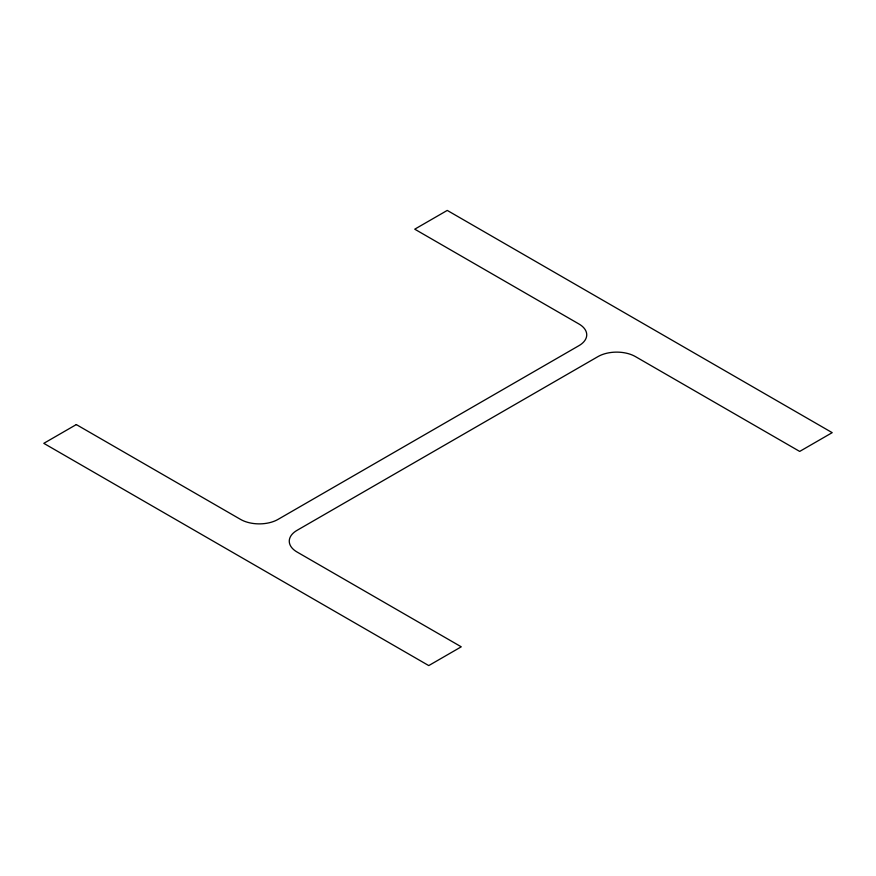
<?xml version="1.0" encoding="UTF-8"?>
<svg xmlns="http://www.w3.org/2000/svg" width="876" height="876" viewBox="0 0 876 876"><rect width="100%" height="100%" fill="white"/><g stroke="black" fill="none" stroke-linecap="round" stroke-linejoin="round"><path stroke-width="1.31" d="M76.311 424.575L43.8 443.344L428.747 665.585L461.258 646.817L297.03 552A26.51 15.308 0 0 1 297.03 530.352L597.958 356.609A26.51 15.308 0 0 1 635.461 356.609L799.689 451.425L832.2 432.656L447.253 210.415L414.742 229.184L578.97 324A26.51 15.308 0 0 1 578.97 345.648L278.042 519.391A26.51 15.308 0 0 1 240.539 519.391L76.311 424.575"/></g></svg>
